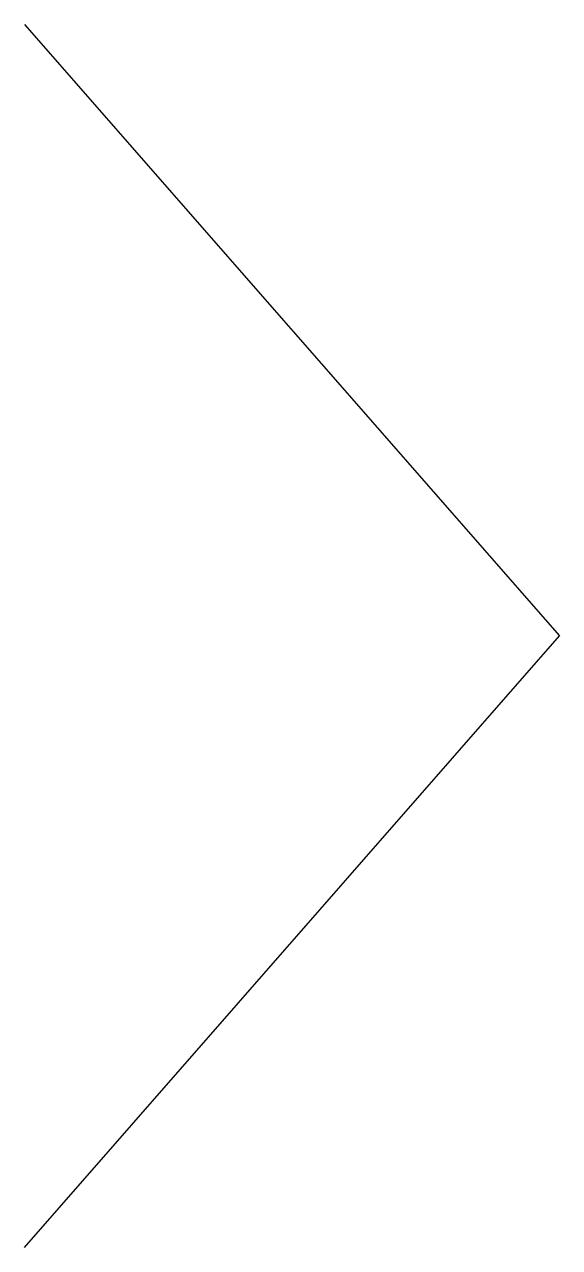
# Model space of a CAD drawing. Header units: millimetres. Extents: x 0 to 3.5, y -4 to 4.
import ezdxf

# ---------------------------------------------------------------- set-up
doc = ezdxf.new("R2010")
doc.units = ezdxf.units.MM
doc.layers.get('0').update_dxf_attribs({"lineweight": 25})

msp = doc.modelspace()

# ---------------------------------------------------------------- linework, layer by layer
at = {"lineweight": -2}
for p in [(0, 4), (0, -4)]:
    msp.add_line(p, (3.5, 0), dxfattribs=at)

doc.saveas('drawing.dxf')
